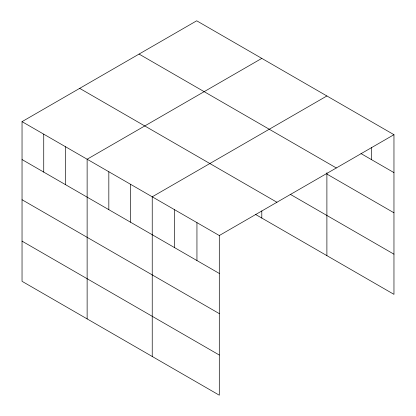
<?xml version="1.0" encoding="UTF-8"?>
<svg xmlns="http://www.w3.org/2000/svg" width="416" height="416" viewBox="0 0 416 416"><rect width="100%" height="100%" fill="white"/><g stroke="black" fill="none" stroke-linecap="round" stroke-linejoin="round"><path stroke-width="0.62" d="M22.038 121.644L219.3 235.529L219.3 395.2L22.038 281.31L22.038 121.644L196.7 20.8L393.962 134.69L393.962 294.356L255.679 214.521M261.799 58.386L87.131 159.224L87.131 318.895M326.893 95.966L152.23 196.81L152.23 356.476M219.3 235.529L393.962 134.69M360.989 153.572L393.962 172.614M139.064 54.08L336.326 167.965M326.893 174.065L393.962 212.789M290.176 194.262L393.962 254.181M79.674 88.364L276.936 202.254M22.038 159.567L219.3 273.452M22.038 199.742L219.3 313.628M22.038 241.134L219.3 355.025M371.608 147.493L371.608 159.702M326.893 172.77L326.893 255.637M261.799 210.928L261.799 218.052M196.945 222.622L196.945 260.546M174.585 209.716L174.585 247.64M130.53 184.278L130.53 222.201M108.831 171.751L108.831 209.674M65.437 146.697L65.437 184.621M43.737 134.17L43.737 172.094"/></g></svg>
